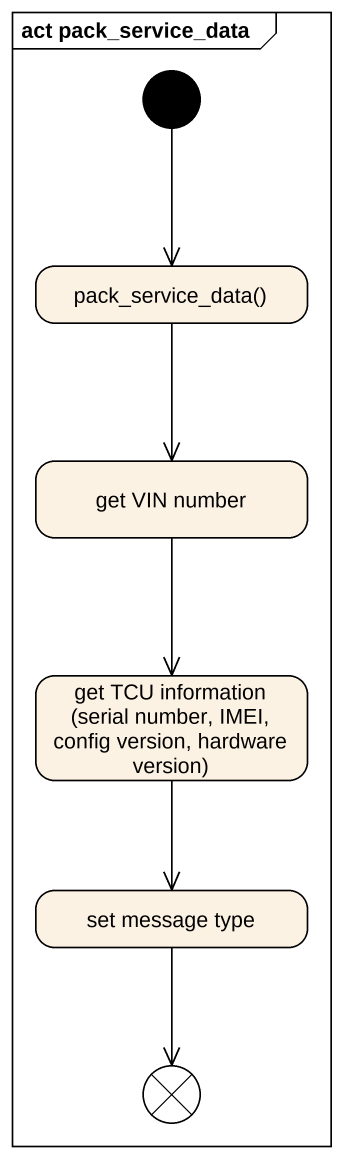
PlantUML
@startuml
mainframe act pack_service_data
hide empty description
state "pack_service_data()" as pack_service_data
state "get VIN number" as get_VIN_number
state "get TCU information (serial number, IMEI, config version, hardware version)" as get_TCU_information_serial
state "set message type" as set_message_type
state flowfinal1 <<end>>
[*] --> pack_service_data
pack_service_data --> get_VIN_number
get_VIN_number --> get_TCU_information_serial
get_TCU_information_serial --> set_message_type
set_message_type --> flowfinal1
@enduml
